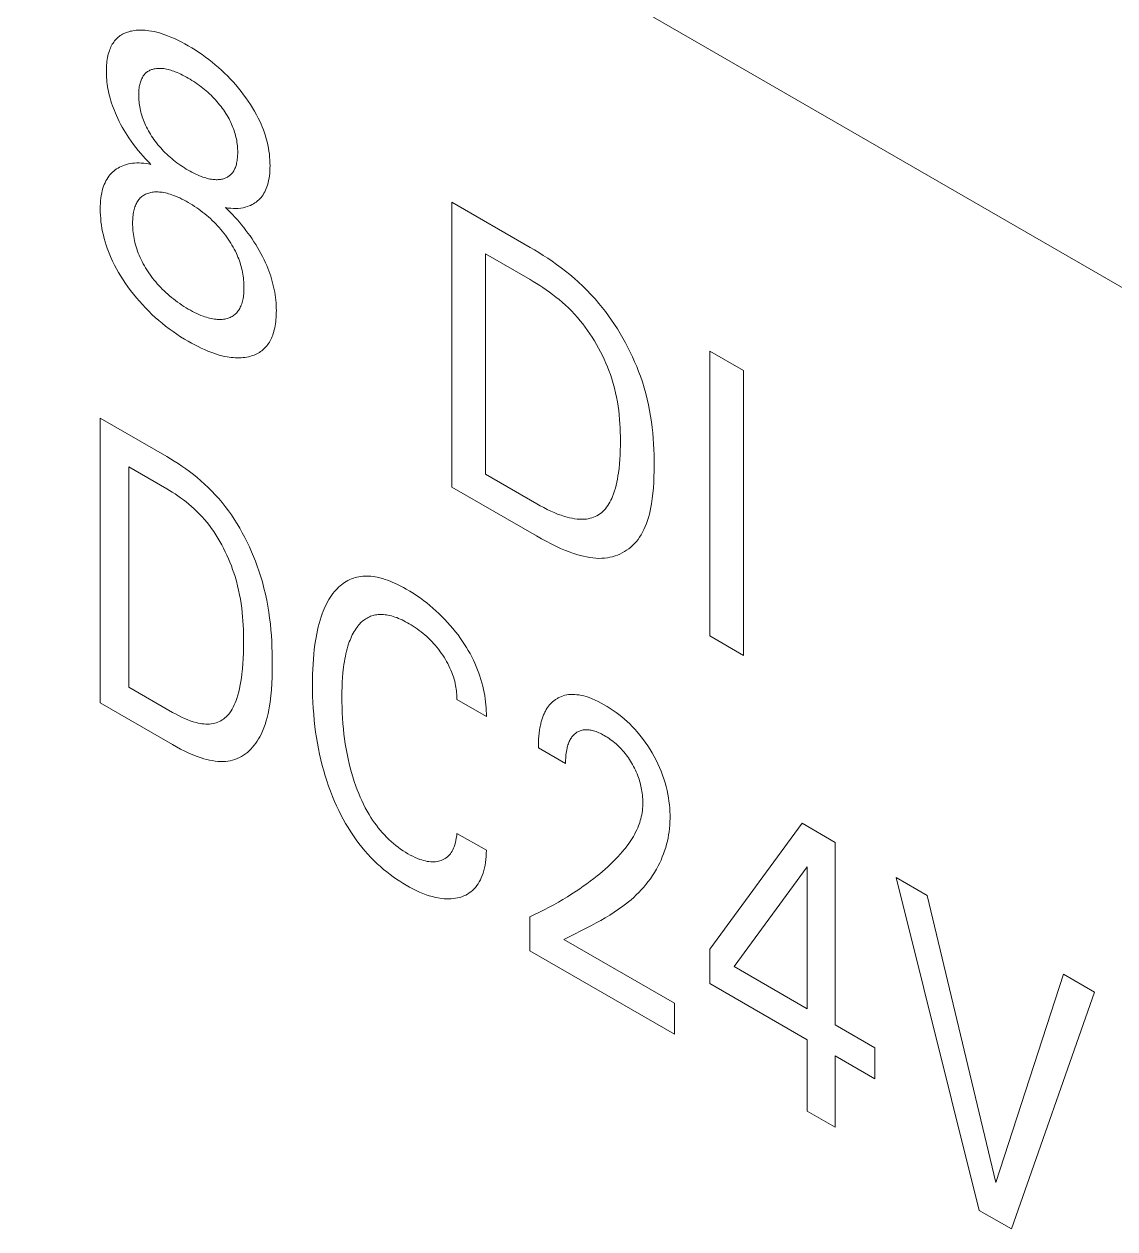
# Model space of a CAD drawing. Header units: inches. Extents: x 67248 to 85686, y -40174 to -31152.
# Drawn here: x 75386.35 to 75392.09, y -37906.44 to -37900.1 of the extents above; entities that cross this region are included whole.
import ezdxf

# ---------------------------------------------------------------- set-up
doc = ezdxf.new("R2010")
doc.units = ezdxf.units.IN
doc.header["$MEASUREMENT"] = 0

# ---------------------------------------------------------------- blocks, each defined once
blk = doc.blocks.new('ET200S')
at = {"lineweight": 0}
for p, q in [((97.5839, 19.5348), (87.6843, 25.2501)), ((89.7688, 21.1889), (89.7688, 22.577)), ((89.7688, 22.577), (90.1496, 22.3571)), ((89.9332, 22.3247), (89.9332, 21.2514)), ((90.1496, 22.1997), (89.9332, 22.3247)), ((91.0254, 20.4635), (91.0254, 21.8515)), ((91.0254, 21.8515), (91.1899, 21.7566)), ((91.1899, 21.7566), (91.1899, 20.3685)), ((88.0556, 20.1368), (88.0556, 21.5249)), ((88.0556, 21.5249), (88.3793, 21.338)), ((88.1953, 21.2868), (88.1953, 20.2135)), ((88.3793, 21.1806), (88.1953, 21.2868)), ((89.9332, 21.2514), (90.1829, 21.1073)), ((90.182, 20.9504), (89.7688, 21.1889)), ((91.1899, 20.3685), (91.0254, 20.4635)), ((88.1953, 20.2135), (88.4075, 20.091)), ((89.9369, 20.0708), (89.7935, 20.1536)), ((88.4068, 19.934), (88.0556, 20.1368)), ((90.3229, 19.8411), (90.1904, 19.9176)), ((89.7935, 19.5013), (89.9369, 19.4186)), ((91.0253, 18.9368), (91.4757, 19.5503)), ((91.4757, 19.5503), (91.6372, 19.4571)), ((91.6372, 19.4571), (91.6372, 18.5678)), ((91.5003, 19.3383), (91.1448, 18.852)), ((91.5003, 18.6468), (91.5003, 19.3383)), ((92.3389, 17.6639), (91.9334, 19.2861)), ((91.9334, 19.2861), (92.0847, 19.1987)), ((92.0847, 19.1987), (92.4193, 17.7995)), ((90.1484, 18.9286), (90.1484, 19.0948)), ((90.3149, 18.9839), (90.853, 18.6733)), ((90.853, 18.5218), (90.1484, 18.9286)), ((91.0253, 18.7695), (91.0253, 18.9368)), ((91.1448, 18.852), (91.5003, 18.6468)), ((92.4193, 17.7995), (92.7495, 18.8149)), ((92.7495, 18.8149), (92.9009, 18.7275)), ((91.5003, 18.4953), (91.0253, 18.7695)), ((90.853, 18.6733), (90.853, 18.5218)), ((92.9009, 18.7275), (92.4953, 17.5736)), ((91.6372, 18.5678), (91.8306, 18.4561)), ((91.5003, 18.148), (91.5003, 18.4953)), ((91.8306, 18.4561), (91.8306, 18.3046)), ((91.6372, 18.4163), (91.6372, 18.069)), ((91.8306, 18.3046), (91.6372, 18.4163)), ((91.6372, 18.069), (91.5003, 18.148)), ((92.4953, 17.5736), (92.3389, 17.6639))]:
    blk.add_line(p, q, dxfattribs=at)
for points in [[(88.2929, 23.413), (88.2837, 23.4142), (88.2747, 23.4151), (88.2657, 23.4157), (88.2568, 23.4159), (88.248, 23.4159), (88.2394, 23.4156), (88.2308, 23.4149), (88.2224, 23.414), (88.214, 23.4127), (88.2074, 23.4114), (88.2008, 23.4099), (88.1944, 23.4081), (88.1881, 23.4061), (88.1819, 23.4039), (88.1758, 23.4014), (88.1698, 23.3987), (88.164, 23.3957), (88.1584, 23.3924), (88.153, 23.3889), (88.1477, 23.385), (88.1426, 23.3809), (88.138, 23.3768), (88.1335, 23.3724), (88.1293, 23.3677), (88.1252, 23.3628), (88.1213, 23.3576), (88.1177, 23.3522), (88.1142, 23.3466), (88.1109, 23.3407), (88.1078, 23.3347), (88.1049, 23.3284), (88.1022, 23.3219), (88.0997, 23.3152), (88.0971, 23.3072), (88.0948, 23.2989), (88.0927, 23.2904), (88.0909, 23.2817), (88.0894, 23.2728), (88.0882, 23.2636), (88.0871, 23.2543), (88.0864, 23.2448), (88.0858, 23.2352), (88.0855, 23.2254), (88.0854, 23.2154), (88.0855, 23.2051), (88.0858, 23.1947), (88.0864, 23.1842), (88.0872, 23.1735), (88.0883, 23.1628), (88.0896, 23.1519), (88.0912, 23.141), (88.0931, 23.1299), (88.0952, 23.1188), (88.0976, 23.1076), (88.1005, 23.0957), (88.1036, 23.0837), (88.1071, 23.0716), (88.1109, 23.0595), (88.115, 23.0474), (88.1194, 23.0353), (88.1241, 23.0232), (88.129, 23.0112), (88.1342, 22.9992), (88.1408, 22.9851), (88.1477, 22.9711), (88.1549, 22.9573), (88.1624, 22.9435), (88.1703, 22.93), (88.1784, 22.9166), (88.1867, 22.9033), (88.1953, 22.8903), (88.2062, 22.8745), (88.2173, 22.859), (88.2288, 22.8438), (88.2405, 22.8291), (88.2524, 22.8148), (88.2646, 22.8009), (88.2739, 22.7906), (88.2834, 22.7806), (88.293, 22.7709), (88.3026, 22.7614)], [(88.6656, 22.5509), (88.6786, 22.5488), (88.6914, 22.5474), (88.704, 22.5467), (88.7162, 22.5465), (88.7281, 22.5471), (88.7398, 22.5483), (88.7511, 22.5501), (88.7622, 22.5527), (88.7729, 22.5558), (88.7806, 22.5586), (88.788, 22.5617), (88.7953, 22.5652), (88.8023, 22.5691), (88.8092, 22.5733), (88.8158, 22.578), (88.8221, 22.583), (88.8282, 22.5885), (88.834, 22.5944), (88.8392, 22.6004), (88.8442, 22.6067), (88.8488, 22.6134), (88.8532, 22.6205), (88.8573, 22.6279), (88.8611, 22.6357), (88.8646, 22.6437), (88.8677, 22.6521), (88.8706, 22.6608), (88.8736, 22.6714), (88.8761, 22.6824), (88.8782, 22.6938), (88.8799, 22.7055), (88.8812, 22.7175), (88.8821, 22.7297), (88.8826, 22.7423), (88.8828, 22.755), (88.8826, 22.7689), (88.882, 22.783), (88.8809, 22.7973), (88.8794, 22.8117), (88.8774, 22.8264), (88.875, 22.8412), (88.872, 22.8562), (88.8685, 22.8713), (88.8647, 22.8857), (88.8604, 22.9001), (88.8557, 22.9146), (88.8505, 22.9291), (88.8449, 22.9436), (88.8389, 22.958), (88.8325, 22.9723), (88.8256, 22.9865), (88.8168, 23.0037), (88.8074, 23.0206), (88.7975, 23.0372), (88.7872, 23.0536), (88.7765, 23.0696), (88.7655, 23.0854), (88.7542, 23.1008), (88.7416, 23.1171), (88.7288, 23.133), (88.7158, 23.1484), (88.7025, 23.1635), (88.689, 23.1781), (88.6753, 23.1923), (88.6607, 23.2067), (88.6459, 23.2207), (88.6309, 23.2342), (88.6158, 23.2472), (88.6006, 23.2597), (88.5853, 23.2718), (88.5685, 23.2844), (88.5517, 23.2964), (88.5349, 23.3079), (88.518, 23.3189), (88.501, 23.3294), (88.4841, 23.3394), (88.4672, 23.3489), (88.4502, 23.358), (88.4333, 23.3665), (88.4165, 23.3745), (88.3997, 23.3819), (88.3829, 23.3886), (88.3698, 23.3935), (88.3567, 23.3979), (88.3438, 23.4019), (88.3309, 23.4054), (88.3181, 23.4085), (88.3054, 23.411), (88.2929, 23.413)], [(88.3171, 22.8829), (88.3113, 22.8912), (88.3057, 22.8996), (88.3002, 22.9081), (88.2949, 22.9168), (88.2898, 22.9256), (88.285, 22.9345), (88.2803, 22.9435), (88.2759, 22.9526), (88.2724, 22.9605), (88.269, 22.9685), (88.2658, 22.9765), (88.2629, 22.9846), (88.2601, 22.9926), (88.2576, 23.0006), (88.2553, 23.0087), (88.2531, 23.0166), (88.2512, 23.0246), (88.2494, 23.0332), (88.2478, 23.0417), (88.2465, 23.0501), (88.2454, 23.0584), (88.2445, 23.0667), (88.2438, 23.0749), (88.2434, 23.083), (88.2431, 23.091), (88.243, 23.0988), (88.2431, 23.1058), (88.2433, 23.1127), (88.2437, 23.1194), (88.2442, 23.126), (88.245, 23.1326), (88.2458, 23.1389), (88.2469, 23.1452), (88.2482, 23.1513), (88.2497, 23.1572), (88.2513, 23.1629), (88.2529, 23.1676), (88.2546, 23.1721), (88.2564, 23.1764), (88.2584, 23.1807), (88.2606, 23.1847), (88.2629, 23.1886), (88.2653, 23.1924), (88.2678, 23.1959), (88.2705, 23.1993), (88.2734, 23.2025), (88.2763, 23.2055), (88.2795, 23.2084), (88.2829, 23.2111), (88.2863, 23.2136), (88.2899, 23.2159), (88.2936, 23.218), (88.2975, 23.2199), (88.3014, 23.2216), (88.3054, 23.2232), (88.3095, 23.2245), (88.3137, 23.2257), (88.318, 23.2267), (88.3235, 23.2278), (88.3292, 23.2286), (88.335, 23.2291), (88.3409, 23.2293), (88.3468, 23.2293), (88.3529, 23.2291), (88.359, 23.2286), (88.3652, 23.2279), (88.3719, 23.2269), (88.3787, 23.2256), (88.3856, 23.224), (88.3925, 23.2223), (88.3995, 23.2203), (88.4065, 23.218), (88.4135, 23.2156), (88.4206, 23.213), (88.4296, 23.2093), (88.4386, 23.2054), (88.4477, 23.2012), (88.4568, 23.1968), (88.4659, 23.1921), (88.475, 23.1871), (88.4841, 23.182), (88.4932, 23.1766), (88.5023, 23.171), (88.5114, 23.1652), (88.5205, 23.1592), (88.5296, 23.1529), (88.5386, 23.1464), (88.5476, 23.1396), (88.5557, 23.1333), (88.5637, 23.1267), (88.5717, 23.12), (88.5796, 23.113), (88.5875, 23.1058), (88.5953, 23.0983), (88.603, 23.0906), (88.6101, 23.0832), (88.617, 23.0757), (88.6239, 23.0679), (88.6307, 23.06), (88.6373, 23.0518), (88.6439, 23.0434), (88.6502, 23.0349), (88.6514, 23.0333)], [(88.6514, 23.0333), (88.6571, 23.0253), (88.6626, 23.0171), (88.668, 23.0088), (88.6732, 23.0004), (88.6782, 22.9919), (88.683, 22.9832), (88.6876, 22.9745), (88.6919, 22.9656), (88.6955, 22.9577), (88.6989, 22.9498), (88.7021, 22.9419), (88.7051, 22.9339), (88.7079, 22.9259), (88.7104, 22.9179), (88.7128, 22.91), (88.7149, 22.902), (88.7169, 22.8941), (88.7187, 22.8856), (88.7203, 22.8772), (88.7217, 22.8688), (88.7228, 22.8605), (88.7237, 22.8523), (88.7243, 22.8442), (88.7248, 22.8362), (88.7251, 22.8283), (88.7252, 22.8205), (88.7251, 22.8134), (88.7249, 22.8065), (88.7245, 22.7997), (88.724, 22.793), (88.7233, 22.7864), (88.7224, 22.78), (88.7213, 22.7737), (88.7201, 22.7675), (88.7186, 22.7615), (88.717, 22.7557), (88.7154, 22.751), (88.7137, 22.7464), (88.7119, 22.742), (88.7099, 22.7377), (88.7078, 22.7335), (88.7056, 22.7296), (88.7032, 22.7257), (88.7007, 22.7221), (88.698, 22.7186), (88.6952, 22.7153), (88.6923, 22.7122), (88.6891, 22.7093), (88.6858, 22.7065), (88.6824, 22.7039), (88.6788, 22.7016), (88.6752, 22.6994), (88.6714, 22.6974), (88.6675, 22.6956), (88.6635, 22.694), (88.6595, 22.6925), (88.6553, 22.6912), (88.6511, 22.6901), (88.6461, 22.689), (88.6411, 22.6882), (88.636, 22.6875), (88.6308, 22.6871), (88.6255, 22.6869), (88.6202, 22.6868), (88.6148, 22.687), (88.6093, 22.6874), (88.6037, 22.6879), (88.597, 22.6889), (88.5902, 22.6901), (88.5833, 22.6915), (88.5763, 22.6932), (88.5693, 22.6952), (88.5623, 22.6974), (88.5552, 22.6997), (88.5481, 22.7024), (88.539, 22.7059), (88.5299, 22.7099), (88.5208, 22.714), (88.5116, 22.7185), (88.5025, 22.7232), (88.4933, 22.7282), (88.4841, 22.7334), (88.4749, 22.7388), (88.4657, 22.7444), (88.4566, 22.7503), (88.4474, 22.7564), (88.4383, 22.7628), (88.4292, 22.7694), (88.4201, 22.7762), (88.412, 22.7827), (88.4039, 22.7893), (88.3959, 22.7962), (88.3879, 22.8033), (88.38, 22.8107), (88.3722, 22.8183), (88.3644, 22.8261), (88.3573, 22.8336), (88.3503, 22.8413), (88.3434, 22.8493), (88.3367, 22.8574), (88.33, 22.8657), (88.3235, 22.8742), (88.3171, 22.8829)], [(88.3026, 22.7614), (88.2907, 22.7637), (88.2788, 22.7655), (88.267, 22.7669), (88.2554, 22.7678), (88.2444, 22.7682), (88.2336, 22.7682), (88.223, 22.7677), (88.2125, 22.7667), (88.2026, 22.7652), (88.1928, 22.7633), (88.1833, 22.7609), (88.174, 22.758), (88.1658, 22.755), (88.1577, 22.7516), (88.1499, 22.7479), (88.1423, 22.7437), (88.1349, 22.7391), (88.1278, 22.7341), (88.121, 22.7287), (88.1144, 22.7228), (88.1082, 22.7165), (88.1026, 22.7101), (88.0972, 22.7033), (88.0922, 22.696), (88.0875, 22.6884), (88.0831, 22.6805), (88.079, 22.6722), (88.0752, 22.6635), (88.0718, 22.6545), (88.0687, 22.6452), (88.0655, 22.6338), (88.0628, 22.6219), (88.0606, 22.6097), (88.0588, 22.5972), (88.0574, 22.5843), (88.0564, 22.5711), (88.0558, 22.5577), (88.0556, 22.544), (88.0557, 22.5287), (88.0564, 22.5132), (88.0575, 22.4974), (88.059, 22.4814), (88.0611, 22.4653), (88.0637, 22.4489), (88.0668, 22.4324), (88.0705, 22.4157), (88.0745, 22.4), (88.0789, 22.3841), (88.0839, 22.3682), (88.0893, 22.3523), (88.0951, 22.3364), (88.1014, 22.3206), (88.1082, 22.3048), (88.1154, 22.2891), (88.1246, 22.2705), (88.1344, 22.2521), (88.1447, 22.234), (88.1554, 22.2161), (88.1666, 22.1985), (88.1782, 22.1812), (88.1902, 22.1643), (88.2036, 22.1461), (88.2174, 22.1284), (88.2315, 22.1111), (88.2459, 22.0942), (88.2606, 22.0779), (88.2755, 22.062), (88.2914, 22.0459), (88.3075, 22.0304), (88.3237, 22.0154), (88.3402, 22.0009), (88.3568, 21.987), (88.3734, 21.9737), (88.3917, 21.9597), (88.4101, 21.9465), (88.4286, 21.9338), (88.447, 21.9217), (88.4656, 21.9102), (88.4841, 21.8992), (88.5, 21.8902), (88.516, 21.8816), (88.5319, 21.8734), (88.5478, 21.8657), (88.5636, 21.8585), (88.5794, 21.8518), (88.5951, 21.8456), (88.6085, 21.8407), (88.6218, 21.8363), (88.635, 21.8324), (88.6481, 21.8289), (88.6611, 21.8259), (88.674, 21.8233)], [(88.2967, 22.2262), (88.295, 22.2287), (88.2885, 22.2382), (88.2823, 22.2478), (88.2762, 22.2576), (88.2704, 22.2675), (88.2648, 22.2775), (88.2594, 22.2876), (88.2543, 22.2979), (88.2495, 22.3082), (88.2451, 22.3184), (88.2409, 22.3287), (88.2371, 22.3391), (88.2335, 22.3494), (88.2303, 22.3597), (88.2273, 22.37), (88.2246, 22.3803), (88.2223, 22.3905), (88.2202, 22.4003), (88.2185, 22.4101), (88.217, 22.4198), (88.2158, 22.4293), (88.2148, 22.4388), (88.2141, 22.4482), (88.2136, 22.4574), (88.2133, 22.4666), (88.2132, 22.4757), (88.2133, 22.4835), (88.2135, 22.4913), (88.214, 22.499), (88.2146, 22.5065), (88.2154, 22.5139), (88.2164, 22.5212), (88.2176, 22.5282), (88.219, 22.5352), (88.2206, 22.5419), (88.2225, 22.5484), (88.2244, 22.5543), (88.2265, 22.56), (88.2288, 22.5654), (88.2313, 22.5707), (88.234, 22.5758), (88.2369, 22.5806), (88.24, 22.5852), (88.2432, 22.5896), (88.2467, 22.5938), (88.2503, 22.5976), (88.2542, 22.6014), (88.2583, 22.6048), (88.2626, 22.608), (88.2671, 22.6109), (88.2717, 22.6136), (88.2764, 22.616), (88.2813, 22.6181), (88.2863, 22.6201), (88.2914, 22.6218), (88.2967, 22.6232), (88.3022, 22.6245), (88.3079, 22.6255), (88.3137, 22.6263), (88.3195, 22.6269), (88.3255, 22.6272), (88.3315, 22.6273), (88.3376, 22.6272), (88.3438, 22.6268), (88.3501, 22.6263), (88.3576, 22.6253), (88.3653, 22.624), (88.373, 22.6224), (88.3808, 22.6206), (88.3887, 22.6185), (88.3966, 22.6161), (88.4045, 22.6134), (88.4125, 22.6105), (88.4227, 22.6066), (88.4329, 22.6022), (88.4431, 22.5976), (88.4533, 22.5926), (88.4636, 22.5873), (88.4738, 22.5818), (88.4841, 22.576), (88.4944, 22.5699), (88.5048, 22.5636), (88.5151, 22.5569), (88.5254, 22.5501), (88.5357, 22.5429), (88.5459, 22.5354), (88.5561, 22.5276), (88.5653, 22.5203), (88.5744, 22.5128), (88.5835, 22.505), (88.5925, 22.4969), (88.6014, 22.4886), (88.6102, 22.48), (88.6189, 22.4711), (88.6269, 22.4625), (88.6348, 22.4537), (88.6426, 22.4446), (88.6503, 22.4354), (88.6578, 22.4259), (88.6652, 22.4162), (88.6724, 22.4063)], [(88.674, 21.8233), (88.6931, 21.8205), (88.703, 21.8195), (88.7128, 21.8188), (88.7225, 21.8185), (88.7321, 21.8185), (88.7416, 21.8189), (88.7509, 21.8196), (88.7601, 21.8207), (88.7691, 21.8221), (88.778, 21.8239), (88.7851, 21.8257), (88.792, 21.8276), (88.7988, 21.8299), (88.8055, 21.8323), (88.8121, 21.8351), (88.8185, 21.8381), (88.8247, 21.8414), (88.8308, 21.845), (88.8367, 21.8488), (88.8424, 21.853), (88.8479, 21.8575), (88.8533, 21.8622), (88.8582, 21.8671), (88.8628, 21.8722), (88.8673, 21.8776), (88.8716, 21.8832), (88.8757, 21.8892), (88.8796, 21.8953), (88.8833, 21.9017), (88.8867, 21.9084), (88.89, 21.9152), (88.893, 21.9223), (88.8958, 21.9297), (88.8984, 21.9372), (88.9012, 21.9462), (88.9036, 21.9555), (88.9058, 21.965), (88.9077, 21.9748), (88.9093, 21.9848), (88.9106, 21.995), (88.9117, 22.0054), (88.9125, 22.016), (88.9131, 22.0267), (88.9134, 22.0377), (88.9135, 22.0487), (88.9133, 22.0611), (88.9128, 22.0736), (88.912, 22.0863), (88.911, 22.0991), (88.9095, 22.112), (88.9078, 22.1251), (88.9057, 22.1383), (88.9032, 22.1516), (88.9003, 22.165), (88.8972, 22.1778), (88.8938, 22.1907), (88.8901, 22.2037), (88.886, 22.2167), (88.8816, 22.2297), (88.8769, 22.2427), (88.8718, 22.2557), (88.8665, 22.2686), (88.8608, 22.2815), (88.8538, 22.2967), (88.8464, 22.3117), (88.8386, 22.3266), (88.8305, 22.3413), (88.822, 22.3559), (88.8133, 22.3703), (88.8043, 22.3845), (88.7951, 22.3984), (88.7853, 22.4125), (88.7754, 22.4264), (88.7653, 22.44), (88.7549, 22.4534), (88.7444, 22.4665), (88.7337, 22.4794), (88.7228, 22.492), (88.7118, 22.5042), (88.7004, 22.5164), (88.6889, 22.5282), (88.6773, 22.5397), (88.6656, 22.5509)], [(88.6724, 22.4063), (88.6789, 22.397), (88.6853, 22.3875), (88.6914, 22.3778), (88.6974, 22.368), (88.7031, 22.3581), (88.7086, 22.348), (88.7138, 22.3379), (88.7188, 22.3276), (88.7228, 22.3186), (88.7266, 22.3096), (88.7302, 22.3006), (88.7335, 22.2915), (88.7366, 22.2824), (88.7395, 22.2733), (88.7421, 22.2643), (88.7445, 22.2552), (88.7466, 22.2463), (88.7486, 22.2366), (88.7504, 22.227), (88.7519, 22.2174), (88.7532, 22.208), (88.7542, 22.1987), (88.7549, 22.1894), (88.7554, 22.1803), (88.7558, 22.1713), (88.7559, 22.1623), (88.7558, 22.1543), (88.7556, 22.1463), (88.7551, 22.1385), (88.7545, 22.1308), (88.7537, 22.1232), (88.7528, 22.1158), (88.7516, 22.1085), (88.7502, 22.1014), (88.7485, 22.0945), (88.7467, 22.0877), (88.7448, 22.0818), (88.7427, 22.0759), (88.7404, 22.0703), (88.738, 22.0649), (88.7353, 22.0597), (88.7324, 22.0547), (88.7294, 22.0499), (88.7262, 22.0454), (88.7228, 22.0411), (88.7191, 22.0371), (88.7153, 22.0332), (88.7112, 22.0297), (88.707, 22.0264), (88.7026, 22.0234), (88.698, 22.0206), (88.6933, 22.0181), (88.6885, 22.0158), (88.6835, 22.0137), (88.6784, 22.0119), (88.6732, 22.0104), (88.6677, 22.0089), (88.662, 22.0078), (88.6562, 22.0068), (88.6503, 22.0062), (88.6443, 22.0057), (88.6383, 22.0055), (88.6322, 22.0055), (88.6259, 22.0058), (88.6197, 22.0063), (88.612, 22.0072), (88.6043, 22.0084), (88.5965, 22.0099), (88.5886, 22.0117), (88.5807, 22.0138), (88.5727, 22.0162), (88.5647, 22.0188), (88.5566, 22.0217), (88.5463, 22.0257), (88.536, 22.0301), (88.5257, 22.0347), (88.5153, 22.0398), (88.5049, 22.0451), (88.4945, 22.0507), (88.4841, 22.0566), (88.4737, 22.0627), (88.4633, 22.0691), (88.4529, 22.0758), (88.4425, 22.0828), (88.4322, 22.09), (88.4219, 22.0976), (88.4116, 22.1054), (88.4024, 22.1128), (88.3932, 22.1205), (88.3841, 22.1284), (88.3751, 22.1366), (88.3661, 22.1451), (88.3573, 22.1538), (88.3485, 22.1628), (88.3408, 22.1712), (88.3331, 22.1799), (88.3255, 22.1887), (88.3181, 22.1978), (88.3108, 22.2071), (88.3037, 22.2166), (88.2967, 22.2262)], [(90.182, 20.9504), (90.2053, 20.9372), (90.2287, 20.9245), (90.2521, 20.9123), (90.2756, 20.9008), (90.299, 20.89), (90.3224, 20.8801), (90.3456, 20.871), (90.3617, 20.8653), (90.3778, 20.8601), (90.3937, 20.8555), (90.4095, 20.8515), (90.4251, 20.8481), (90.4405, 20.8454), (90.4557, 20.8433), (90.4707, 20.842), (90.4855, 20.8414), (90.5001, 20.8416), (90.5134, 20.8426), (90.5265, 20.8442), (90.5393, 20.8465), (90.5518, 20.8495), (90.5641, 20.8532), (90.5761, 20.8575), (90.5877, 20.8625), (90.599, 20.8681), (90.61, 20.8743), (90.6206, 20.8811), (90.6308, 20.8885), (90.6407, 20.8965), (90.6501, 20.9051), (90.6592, 20.9142), (90.6678, 20.9239), (90.676, 20.9341), (90.6837, 20.9448), (90.6909, 20.9561), (90.6983, 20.9689), (90.7051, 20.9824), (90.7113, 20.9963), (90.7171, 21.0108), (90.7223, 21.0258), (90.7271, 21.0413), (90.7314, 21.0572), (90.7352, 21.0735), (90.7387, 21.0902), (90.7417, 21.1073), (90.7454, 21.1324), (90.7484, 21.1581), (90.7507, 21.1844), (90.7524, 21.2111), (90.7536, 21.2383), (90.7543, 21.2659), (90.7545, 21.2937), (90.7544, 21.3198), (90.7539, 21.346), (90.753, 21.3723), (90.7517, 21.3989), (90.7499, 21.4256), (90.7476, 21.4525), (90.7447, 21.4795), (90.7412, 21.5067), (90.7371, 21.5341), (90.7324, 21.5616), (90.7269, 21.5892), (90.7206, 21.617), (90.7136, 21.6449), (90.7057, 21.6729), (90.697, 21.701), (90.6873, 21.7293), (90.6787, 21.7527), (90.6694, 21.7761), (90.6595, 21.7995), (90.649, 21.8228), (90.638, 21.8461), (90.6265, 21.8692), (90.6144, 21.8921), (90.6018, 21.9148), (90.5887, 21.9373), (90.5752, 21.9595), (90.5613, 21.9813), (90.5469, 22.0027), (90.5321, 22.0237), (90.517, 22.0443), (90.5015, 22.0643), (90.4857, 22.0838), (90.4665, 22.1062), (90.4468, 22.1277), (90.4268, 22.1485), (90.4065, 22.1685), (90.3858, 22.1878), (90.3649, 22.2063), (90.3438, 22.2242), (90.3225, 22.2413), (90.301, 22.2578), (90.2795, 22.2737), (90.2578, 22.289), (90.2361, 22.3037), (90.2144, 22.3178), (90.1927, 22.3314), (90.1711, 22.3445), (90.1496, 22.3571)], [(90.1496, 22.1997), (90.1653, 22.1905), (90.1811, 22.181), (90.1969, 22.171), (90.2127, 22.1607), (90.2285, 22.1499), (90.2443, 22.1387), (90.26, 22.1271), (90.2756, 22.115), (90.2912, 22.1024), (90.3065, 22.0893), (90.3218, 22.0757), (90.3368, 22.0616), (90.3516, 22.0469), (90.3661, 22.0317), (90.3804, 22.0159), (90.3943, 21.9996), (90.4067, 21.9842), (90.4187, 21.9684), (90.4305, 21.9522), (90.4419, 21.9356), (90.453, 21.9186), (90.4637, 21.9014), (90.4741, 21.8838), (90.484, 21.866), (90.4936, 21.8481), (90.5027, 21.8299), (90.5113, 21.8116), (90.5195, 21.7933), (90.5272, 21.7749), (90.5345, 21.7564), (90.5412, 21.738), (90.5486, 21.7156), (90.5554, 21.6932), (90.5614, 21.671), (90.5667, 21.6488), (90.5713, 21.6268), (90.5754, 21.6049), (90.5788, 21.5831), (90.5818, 21.5615), (90.5842, 21.5401), (90.5861, 21.5188), (90.5876, 21.4977), (90.5887, 21.4768), (90.5895, 21.4561), (90.5899, 21.4355), (90.5901, 21.4152), (90.59, 21.3919), (90.5895, 21.3689), (90.5886, 21.3462), (90.5873, 21.3239), (90.5855, 21.3018), (90.5833, 21.2801), (90.5805, 21.2587), (90.5782, 21.2433), (90.5755, 21.2281), (90.5726, 21.2132), (90.5692, 21.1985), (90.5655, 21.1842), (90.5614, 21.1702), (90.5568, 21.1566), (90.5519, 21.1435), (90.5478, 21.1338), (90.5434, 21.1245), (90.5387, 21.1154), (90.5338, 21.1067), (90.5285, 21.0984), (90.5229, 21.0905), (90.5169, 21.083), (90.5107, 21.076), (90.504, 21.0694), (90.4974, 21.0637), (90.4904, 21.0583), (90.4831, 21.0535), (90.4755, 21.0492), (90.4677, 21.0453), (90.4596, 21.0419), (90.4512, 21.039), (90.4426, 21.0366), (90.4338, 21.0346), (90.4248, 21.0332), (90.4137, 21.0321), (90.4024, 21.0317), (90.3908, 21.032), (90.379, 21.0329), (90.367, 21.0344), (90.3549, 21.0365), (90.3426, 21.0391), (90.3302, 21.0422), (90.3178, 21.0458), (90.3011, 21.0513), (90.2844, 21.0575), (90.2676, 21.0643), (90.2507, 21.0718), (90.2338, 21.0799), (90.2168, 21.0886), (90.1998, 21.0977), (90.1829, 21.1073)], [(88.4068, 19.934), (88.4267, 19.9228), (88.4468, 19.9121), (88.4669, 19.902), (88.4871, 19.8926), (88.5072, 19.884), (88.5272, 19.8762), (88.5471, 19.8693), (88.5609, 19.8651), (88.5745, 19.8613), (88.588, 19.8581), (88.6014, 19.8555), (88.6146, 19.8534), (88.6276, 19.852), (88.6403, 19.8512), (88.6529, 19.851), (88.6651, 19.8516), (88.6771, 19.8528), (88.689, 19.8549), (88.7005, 19.8576), (88.7118, 19.8611), (88.7227, 19.8653), (88.7333, 19.8701), (88.7435, 19.8756), (88.7534, 19.8817), (88.763, 19.8884), (88.7723, 19.8957), (88.7812, 19.9036), (88.7898, 19.912), (88.7979, 19.9209), (88.8058, 19.9303), (88.8132, 19.9401), (88.8203, 19.9504), (88.8271, 19.9612), (88.8334, 19.9723), (88.8393, 19.9838), (88.8465, 19.9993), (88.853, 20.0153), (88.8589, 20.0319), (88.8642, 20.049), (88.869, 20.0666), (88.8732, 20.0847), (88.877, 20.1031), (88.8803, 20.122), (88.8831, 20.1413), (88.8866, 20.1708), (88.8893, 20.2011), (88.8912, 20.2319), (88.8925, 20.2632), (88.8932, 20.2949), (88.8934, 20.327), (88.8933, 20.3543), (88.8929, 20.3818), (88.8921, 20.4095), (88.8909, 20.4373), (88.8892, 20.4653), (88.887, 20.4935), (88.8843, 20.5219), (88.8809, 20.5505), (88.8769, 20.5793), (88.8722, 20.6083), (88.8667, 20.6375), (88.8605, 20.667), (88.8533, 20.6967), (88.8453, 20.7266), (88.8363, 20.7567), (88.8287, 20.7801), (88.8205, 20.8035), (88.8118, 20.827), (88.8024, 20.8505), (88.7925, 20.874), (88.7821, 20.8973), (88.7711, 20.9205), (88.7596, 20.9434), (88.7476, 20.9661), (88.7351, 20.9885), (88.722, 21.0104), (88.7085, 21.032), (88.6944, 21.0531), (88.6799, 21.0737), (88.6649, 21.0937), (88.649, 21.1136), (88.6327, 21.1329), (88.616, 21.1515), (88.5989, 21.1695), (88.5814, 21.1868), (88.5637, 21.2035), (88.5457, 21.2196), (88.5275, 21.2351), (88.5092, 21.25), (88.4907, 21.2643), (88.4721, 21.278), (88.4535, 21.2911), (88.4348, 21.3037), (88.4162, 21.3157), (88.3977, 21.3271), (88.3793, 21.338)], [(88.3793, 21.1806), (88.3927, 21.1727), (88.4062, 21.1643), (88.4198, 21.1555), (88.4334, 21.1463), (88.447, 21.1367), (88.4605, 21.1267), (88.474, 21.1162), (88.4873, 21.1052), (88.5006, 21.0939), (88.5137, 21.0821), (88.5266, 21.0698), (88.5393, 21.0571), (88.5517, 21.0439), (88.5639, 21.0303), (88.5757, 21.0162), (88.5873, 21.0016), (88.5982, 20.9868), (88.6089, 20.9716), (88.6191, 20.956), (88.629, 20.9401), (88.6385, 20.9238), (88.6477, 20.9073), (88.6564, 20.8906), (88.6648, 20.8737), (88.6728, 20.8566), (88.6803, 20.8394), (88.6875, 20.8221), (88.6943, 20.8047), (88.7006, 20.7874), (88.7066, 20.7701), (88.7121, 20.7528), (88.7186, 20.7304), (88.7245, 20.7081), (88.7297, 20.686), (88.7343, 20.6641), (88.7382, 20.6424), (88.7417, 20.6208), (88.7446, 20.5994), (88.747, 20.5782), (88.749, 20.5572), (88.7506, 20.5363), (88.7518, 20.5155), (88.7527, 20.495), (88.7533, 20.4746), (88.7536, 20.4543), (88.7537, 20.4342), (88.7534, 20.4072), (88.7528, 20.3804), (88.7518, 20.354), (88.7503, 20.3279), (88.7482, 20.3022), (88.7455, 20.2769), (88.7433, 20.2591), (88.7406, 20.2416), (88.7376, 20.2244), (88.7342, 20.2075), (88.7303, 20.191), (88.726, 20.1748), (88.7211, 20.1592), (88.7173, 20.1481), (88.7131, 20.1373), (88.7086, 20.1268), (88.7038, 20.1168), (88.6986, 20.1071), (88.693, 20.0979), (88.687, 20.0892), (88.6805, 20.081), (88.675, 20.0748), (88.6692, 20.069), (88.6631, 20.0635), (88.6567, 20.0585), (88.6501, 20.054), (88.6432, 20.0498), (88.6361, 20.0461), (88.6287, 20.0429), (88.621, 20.0401), (88.6132, 20.0379), (88.6049, 20.0361), (88.5963, 20.0348), (88.5876, 20.034), (88.5787, 20.0337), (88.5696, 20.0338), (88.5603, 20.0345), (88.551, 20.0355), (88.5415, 20.037), (88.5319, 20.0389), (88.5222, 20.0412), (88.5081, 20.0452), (88.4939, 20.0499), (88.4797, 20.0553), (88.4653, 20.0614), (88.4509, 20.068), (88.4364, 20.0752), (88.422, 20.0829), (88.4075, 20.091)], [(89.9369, 20.0708), (89.937, 20.0846), (89.9366, 20.0987), (89.9359, 20.113), (89.9347, 20.1276), (89.9332, 20.1424), (89.9312, 20.1573), (89.9289, 20.1725), (89.9261, 20.1877), (89.9229, 20.2031), (89.9192, 20.2189), (89.9151, 20.2348), (89.9105, 20.2507), (89.9055, 20.2666), (89.9001, 20.2825), (89.8941, 20.2984), (89.8878, 20.3143), (89.8809, 20.33), (89.8735, 20.3458), (89.8657, 20.3615), (89.8575, 20.377), (89.8488, 20.3923), (89.8398, 20.4074), (89.8305, 20.4224), (89.8208, 20.437), (89.8109, 20.4514), (89.799, 20.4679), (89.7867, 20.484), (89.7741, 20.4996), (89.7613, 20.5149), (89.7482, 20.5296), (89.7349, 20.544), (89.7206, 20.5586), (89.7061, 20.5727), (89.6915, 20.5863), (89.6767, 20.5994), (89.6618, 20.6119), (89.6468, 20.624), (89.6302, 20.6367), (89.6136, 20.6488), (89.5969, 20.6603), (89.5802, 20.6713), (89.5634, 20.6817), (89.5466, 20.6916), (89.5336, 20.6989), (89.5205, 20.7058), (89.5075, 20.7124), (89.4945, 20.7186), (89.4816, 20.7244), (89.4687, 20.7298), (89.4559, 20.7347), (89.4431, 20.7391), (89.4304, 20.743), (89.4178, 20.7464), (89.4054, 20.7493), (89.3949, 20.7513), (89.3846, 20.7528), (89.3743, 20.7539), (89.3642, 20.7546), (89.3542, 20.7549), (89.3443, 20.7548), (89.3346, 20.7543), (89.3251, 20.7533), (89.3157, 20.7519), (89.3065, 20.7501), (89.2976, 20.7478), (89.2888, 20.7451), (89.2798, 20.7418), (89.2711, 20.7381), (89.2627, 20.7339), (89.2544, 20.7293), (89.2464, 20.7243), (89.2386, 20.7189), (89.2311, 20.7131), (89.2238, 20.707), (89.2167, 20.7005), (89.2099, 20.6936), (89.2032, 20.6865), (89.1968, 20.6791), (89.1895, 20.6699), (89.1826, 20.6603), (89.1759, 20.6504), (89.1695, 20.6401), (89.1634, 20.6294), (89.1576, 20.6184), (89.1521, 20.6072), (89.1469, 20.5956), (89.142, 20.5837), (89.1373, 20.5716), (89.1319, 20.5561), (89.1268, 20.5403), (89.1222, 20.5242), (89.1179, 20.5077), (89.114, 20.4909), (89.1104, 20.4738), (89.1071, 20.4565), (89.1042, 20.4389), (89.1016, 20.421), (89.0986, 20.3978), (89.0961, 20.3743), (89.0941, 20.3505), (89.0924, 20.3263), (89.0912, 20.302), (89.0903, 20.2773), (89.0898, 20.2525), (89.0897, 20.2274)], [(89.2382, 20.2837), (89.2412, 20.3116), (89.2431, 20.3249), (89.2451, 20.3381), (89.2473, 20.3511), (89.2498, 20.3639), (89.2525, 20.3765), (89.2554, 20.3889), (89.2586, 20.401), (89.2621, 20.413), (89.2659, 20.4246), (89.2691, 20.4338), (89.2725, 20.4427), (89.276, 20.4514), (89.2798, 20.46), (89.2838, 20.4683), (89.288, 20.4764), (89.2924, 20.4843), (89.297, 20.4919), (89.3018, 20.4992), (89.3069, 20.5063), (89.3111, 20.5117), (89.3154, 20.5169), (89.3198, 20.5219), (89.3244, 20.5267), (89.3292, 20.5313), (89.3341, 20.5357), (89.3392, 20.5398), (89.3444, 20.5437), (89.3497, 20.5473), (89.3553, 20.5507), (89.3609, 20.5537), (89.3668, 20.5565), (89.3728, 20.559), (89.3786, 20.5611), (89.3846, 20.5629), (89.3907, 20.5644), (89.3969, 20.5656), (89.4033, 20.5666), (89.4097, 20.5673), (89.4163, 20.5677), (89.4229, 20.5678), (89.4297, 20.5677), (89.4365, 20.5673), (89.4435, 20.5667), (89.4505, 20.5657), (89.4575, 20.5645), (89.4659, 20.5628), (89.4743, 20.5607), (89.4828, 20.5582), (89.4914, 20.5555), (89.5, 20.5524), (89.5086, 20.549), (89.5173, 20.5453), (89.526, 20.5413), (89.5348, 20.5371), (89.5435, 20.5326), (89.5523, 20.5278), (89.5611, 20.5229), (89.571, 20.517), (89.5808, 20.5108), (89.5907, 20.5044), (89.6005, 20.4976), (89.6102, 20.4905), (89.62, 20.483), (89.6289, 20.4758), (89.6377, 20.4683), (89.6465, 20.4604), (89.6551, 20.4523), (89.6637, 20.4439), (89.6721, 20.4352), (89.6801, 20.4265), (89.6879, 20.4176), (89.6955, 20.4084), (89.703, 20.399), (89.7103, 20.3893), (89.7175, 20.3795), (89.7243, 20.3696), (89.7309, 20.3595), (89.7372, 20.3493), (89.7433, 20.3389), (89.7491, 20.3283), (89.7546, 20.3176), (89.7597, 20.3069), (89.7644, 20.2962), (89.7687, 20.2854), (89.7727, 20.2747), (89.7763, 20.2639), (89.7796, 20.2531), (89.7825, 20.2423), (89.7851, 20.2316), (89.787, 20.2225), (89.7887, 20.2135), (89.7901, 20.2046), (89.7913, 20.1957), (89.7922, 20.187), (89.7929, 20.1784), (89.7933, 20.17), (89.7936, 20.1617), (89.7935, 20.1536)], [(89.7935, 19.5013), (89.7923, 19.4897), (89.7906, 19.4782), (89.7885, 19.4671), (89.786, 19.4563), (89.783, 19.4458), (89.7795, 19.4359), (89.7765, 19.4284), (89.7732, 19.4213), (89.7696, 19.4145), (89.7656, 19.408), (89.7614, 19.402), (89.7569, 19.3963), (89.752, 19.3911), (89.7469, 19.3864), (89.7416, 19.3821), (89.7359, 19.3782), (89.73, 19.3748), (89.7239, 19.3718), (89.7175, 19.3692), (89.711, 19.367), (89.7039, 19.3652), (89.6966, 19.3637), (89.6891, 19.3628), (89.6814, 19.3623), (89.6736, 19.3622), (89.6656, 19.3626), (89.6572, 19.3635), (89.6486, 19.3648), (89.64, 19.3666), (89.6312, 19.3688), (89.6224, 19.3714), (89.6135, 19.3743), (89.6018, 19.3788), (89.5901, 19.3838), (89.5783, 19.3895), (89.5664, 19.3956), (89.5546, 19.4022), (89.5428, 19.4093), (89.531, 19.4168), (89.5192, 19.4247), (89.5075, 19.4332), (89.4958, 19.4421), (89.4843, 19.4515), (89.4729, 19.4614), (89.4616, 19.4718), (89.4504, 19.4827), (89.4401, 19.4934), (89.43, 19.5046), (89.4201, 19.5162), (89.4104, 19.5281), (89.4009, 19.5404), (89.3917, 19.553), (89.3828, 19.5659), (89.3742, 19.5791), (89.366, 19.5924), (89.3562, 19.6092), (89.347, 19.6262), (89.3382, 19.6435), (89.3299, 19.6609), (89.3221, 19.6784), (89.3147, 19.6961), (89.3077, 19.7138), (89.3011, 19.7315), (89.2934, 19.7538), (89.2863, 19.7759), (89.2798, 19.798), (89.2738, 19.8201), (89.2683, 19.842), (89.2633, 19.8639), (89.2582, 19.8885), (89.2537, 19.913), (89.2497, 19.9373), (89.2462, 19.9614), (89.2432, 19.9853), (89.2406, 20.0091), (89.2382, 20.0361), (89.2362, 20.0628), (89.2348, 20.0893), (89.2338, 20.1155), (89.2332, 20.1415), (89.233, 20.1673), (89.2333, 20.1911), (89.2338, 20.2147), (89.2348, 20.238), (89.2363, 20.261), (89.2382, 20.2837)], [(89.0897, 20.2274), (89.0899, 20.1988), (89.0905, 20.1699), (89.0917, 20.1407), (89.0933, 20.1113), (89.0955, 20.0816), (89.0983, 20.0517), (89.1016, 20.0215), (89.1051, 19.9948), (89.1091, 19.968), (89.1136, 19.9409), (89.1187, 19.9137), (89.1244, 19.8864), (89.1307, 19.8588), (89.1376, 19.8312), (89.1444, 19.8063), (89.1518, 19.7814), (89.1597, 19.7564), (89.1682, 19.7314), (89.1774, 19.7064), (89.1871, 19.6814), (89.1976, 19.6565), (89.2072, 19.6349), (89.2174, 19.6133), (89.2281, 19.5919), (89.2393, 19.5707), (89.251, 19.5497), (89.2632, 19.5291), (89.2759, 19.5088), (89.2891, 19.4889), (89.3024, 19.4701), (89.3161, 19.4518), (89.3302, 19.4339), (89.3447, 19.4165), (89.3595, 19.3997), (89.3746, 19.3835), (89.3899, 19.3679), (89.4055, 19.3529), (89.4207, 19.339), (89.4362, 19.3257), (89.4517, 19.313), (89.4674, 19.3009), (89.4831, 19.2893), (89.4989, 19.2783), (89.5148, 19.2678), (89.5307, 19.2579), (89.5466, 19.2484), (89.563, 19.2392), (89.5793, 19.2306), (89.5956, 19.2226), (89.6118, 19.2151), (89.628, 19.2084), (89.6441, 19.2023), (89.659, 19.1973), (89.6737, 19.193), (89.6883, 19.1893), (89.7027, 19.1864), (89.717, 19.1841), (89.731, 19.1826), (89.7425, 19.182), (89.7538, 19.1819), (89.7649, 19.1823), (89.7758, 19.1833), (89.7866, 19.1848), (89.797, 19.1868), (89.8073, 19.1894), (89.8172, 19.1925), (89.8268, 19.1962), (89.8361, 19.2004), (89.8451, 19.2052), (89.8537, 19.2106), (89.862, 19.2166), (89.8699, 19.2232), (89.8774, 19.2304), (89.8843, 19.2381), (89.8907, 19.2464), (89.8968, 19.2552), (89.9024, 19.2645), (89.9076, 19.2744), (89.9123, 19.2848), (89.9167, 19.2955), (89.9206, 19.3068), (89.9243, 19.3194), (89.9276, 19.3325), (89.9304, 19.346), (89.9327, 19.3599), (89.9345, 19.3741), (89.9358, 19.3887), (89.9366, 19.4035), (89.9369, 19.4186)], [(90.2947, 20.1652), (90.2908, 20.1633), (90.2869, 20.1613), (90.2831, 20.1592), (90.2797, 20.1572), (90.2764, 20.1551), (90.2731, 20.1528), (90.2699, 20.1506), (90.2667, 20.1482), (90.2636, 20.1457), (90.2606, 20.1431), (90.2576, 20.1404), (90.2547, 20.1377), (90.2519, 20.1348), (90.2491, 20.1319), (90.2464, 20.1289), (90.2438, 20.1257), (90.2412, 20.1225), (90.2387, 20.1193), (90.2362, 20.1159), (90.2339, 20.1124), (90.2316, 20.1089), (90.2291, 20.1049), (90.2267, 20.1007), (90.2244, 20.0965), (90.2222, 20.0922), (90.22, 20.0878), (90.218, 20.0832), (90.216, 20.0786), (90.2141, 20.074), (90.2123, 20.0692), (90.2106, 20.0644), (90.209, 20.0594), (90.2074, 20.0544), (90.2059, 20.0493), (90.2045, 20.0442), (90.2031, 20.039), (90.2019, 20.0337), (90.2007, 20.0284), (90.1992, 20.0215), (90.1979, 20.0145), (90.1967, 20.0074), (90.1957, 20.0003), (90.1947, 19.9931), (90.1938, 19.9858), (90.193, 19.9784), (90.1924, 19.971), (90.1918, 19.9635), (90.1913, 19.9559), (90.191, 19.9483), (90.1907, 19.9407), (90.1905, 19.933), (90.1904, 19.9253), (90.1904, 19.9176)], [(90.4044, 19.0293), (90.427, 19.0409), (90.4495, 19.0526), (90.472, 19.0647), (90.4944, 19.077), (90.5166, 19.0898), (90.5385, 19.103), (90.5601, 19.1167), (90.5813, 19.131), (90.6022, 19.146), (90.6157, 19.1563), (90.6291, 19.1669), (90.6422, 19.1779), (90.655, 19.1892), (90.6676, 19.2009), (90.6798, 19.213), (90.6918, 19.2255), (90.7035, 19.2385), (90.7148, 19.2519), (90.7257, 19.2658), (90.7363, 19.2802), (90.7465, 19.2951), (90.7562, 19.3105), (90.7656, 19.3264), (90.7745, 19.3429), (90.7815, 19.3569), (90.7881, 19.3712), (90.7944, 19.386), (90.8003, 19.4011), (90.8057, 19.4166), (90.8108, 19.4326), (90.8153, 19.4489), (90.8189, 19.4635), (90.8221, 19.4785), (90.8249, 19.4937), (90.8273, 19.5093), (90.8292, 19.5252), (90.8306, 19.5414), (90.8315, 19.5579), (90.832, 19.5747), (90.8319, 19.5908), (90.8314, 19.6071), (90.8303, 19.6238), (90.8288, 19.6406), (90.8268, 19.6577), (90.8243, 19.6749), (90.8212, 19.6924), (90.8174, 19.7108), (90.813, 19.7294), (90.8079, 19.748), (90.8023, 19.7668), (90.7959, 19.7855), (90.7888, 19.8042), (90.7813, 19.8223), (90.7732, 19.8403), (90.7644, 19.8581), (90.7551, 19.8757), (90.7452, 19.893), (90.7349, 19.9101), (90.7232, 19.9282), (90.711, 19.9459), (90.6983, 19.9631), (90.6853, 19.9797), (90.6718, 19.9958), (90.6598, 20.0091), (90.6477, 20.0219), (90.6353, 20.0343), (90.6227, 20.0461), (90.61, 20.0575), (90.5972, 20.0683), (90.583, 20.0797), (90.5687, 20.0904), (90.5544, 20.1006), (90.54, 20.1102), (90.5256, 20.1193), (90.5112, 20.1278), (90.4963, 20.1361), (90.4816, 20.1437), (90.4668, 20.1508), (90.4521, 20.1571), (90.4375, 20.1627), (90.4231, 20.1675), (90.4118, 20.1707), (90.4006, 20.1734), (90.3895, 20.1755), (90.3786, 20.177), (90.3679, 20.178), (90.3573, 20.1783), (90.347, 20.178), (90.3377, 20.1772), (90.3287, 20.1758), (90.3198, 20.1739), (90.3112, 20.1715), (90.3029, 20.1686), (90.2947, 20.1652)], [(90.3229, 19.8411), (90.323, 19.8498), (90.3232, 19.8585), (90.3236, 19.8672), (90.3242, 19.8757), (90.325, 19.8841), (90.326, 19.8924), (90.3272, 19.9005), (90.3286, 19.9085), (90.3299, 19.9146), (90.3314, 19.9206), (90.333, 19.9265), (90.3347, 19.9323), (90.3366, 19.9379), (90.3387, 19.9433), (90.3409, 19.9486), (90.3433, 19.9536), (90.3459, 19.9585), (90.3485, 19.9629), (90.3512, 19.9671), (90.3541, 19.9712), (90.3572, 19.975), (90.3604, 19.9787), (90.3637, 19.9821), (90.3672, 19.9854), (90.3709, 19.9884), (90.3747, 19.9912), (90.3784, 19.9937), (90.3823, 19.996), (90.3863, 19.9981), (90.3905, 19.9999), (90.3947, 20.0016), (90.3991, 20.003), (90.4036, 20.0041), (90.4082, 20.0051), (90.4128, 20.0058), (90.4176, 20.0062), (90.4224, 20.0064), (90.4274, 20.0064), (90.4324, 20.0061), (90.4374, 20.0057), (90.4426, 20.0049), (90.4478, 20.004), (90.453, 20.0028), (90.4583, 20.0015), (90.4648, 19.9995), (90.4714, 19.9973), (90.4779, 19.9947), (90.4845, 19.9919), (90.4912, 19.9888), (90.4978, 19.9855), (90.5045, 19.982), (90.5112, 19.9783), (90.5186, 19.9739), (90.526, 19.9693), (90.5334, 19.9644), (90.5408, 19.9593), (90.5481, 19.9539), (90.5554, 19.9483), (90.5627, 19.9423), (90.5692, 19.9367), (90.5758, 19.9308), (90.5822, 19.9247), (90.5886, 19.9183), (90.5949, 19.9118), (90.601, 19.905), (90.6071, 19.898), (90.6128, 19.891), (90.6185, 19.8838), (90.624, 19.8764), (90.6293, 19.8688), (90.6345, 19.8611), (90.6395, 19.8533), (90.6444, 19.8453), (90.6495, 19.8365), (90.6543, 19.8276), (90.659, 19.8186), (90.6634, 19.8096), (90.6675, 19.8004), (90.6714, 19.7913), (90.675, 19.7821), (90.678, 19.7736), (90.6809, 19.7651), (90.6835, 19.7567), (90.6858, 19.7482), (90.688, 19.7398), (90.69, 19.7314), (90.6917, 19.723), (90.6933, 19.7147), (90.6949, 19.7055), (90.6962, 19.6963), (90.6973, 19.6872), (90.6982, 19.6782), (90.6989, 19.6693), (90.6993, 19.6605), (90.6995, 19.6518), (90.6994, 19.6433)], [(90.6994, 19.6433), (90.699, 19.6326), (90.6983, 19.6221), (90.6972, 19.6118), (90.6957, 19.6017), (90.694, 19.5919), (90.692, 19.5823), (90.6897, 19.5728), (90.6871, 19.5637), (90.6843, 19.5547), (90.6813, 19.5459), (90.6781, 19.5373), (90.6747, 19.5289), (90.6697, 19.5177), (90.6645, 19.5068), (90.659, 19.4962), (90.6533, 19.4859), (90.6473, 19.4759), (90.6411, 19.4662), (90.6347, 19.4567), (90.6281, 19.4475), (90.6214, 19.4385), (90.6145, 19.4296), (90.6075, 19.421), (90.6003, 19.4124), (90.5888, 19.3993), (90.5771, 19.3865), (90.5652, 19.374), (90.553, 19.3618), (90.5407, 19.3499), (90.5281, 19.3382), (90.5154, 19.3268), (90.5026, 19.3157), (90.4895, 19.3047), (90.4764, 19.294), (90.4599, 19.2809), (90.4433, 19.2682), (90.4264, 19.2557), (90.4094, 19.2435), (90.3923, 19.2315), (90.3749, 19.2198), (90.3535, 19.2058), (90.3319, 19.1921), (90.31, 19.1788), (90.2879, 19.1659), (90.2656, 19.1534), (90.2426, 19.1409), (90.2193, 19.1288), (90.1959, 19.1171), (90.1722, 19.1058), (90.1484, 19.0948)], [(90.3149, 18.9839), (90.337, 18.9953), (90.3594, 19.0066), (90.4044, 19.0293)]]:
    blk.add_lwpolyline(points, dxfattribs=at)

msp = doc.modelspace()

# ---------------------------------------------------------------- block references
at = {"xscale": 1.08, "yscale": 1.08, "zscale": 1.08}
msp.add_blockref('ET200S', (75291.6483, -37925.4172, 0.3325), dxfattribs=at)

doc.saveas('drawing.dxf')
